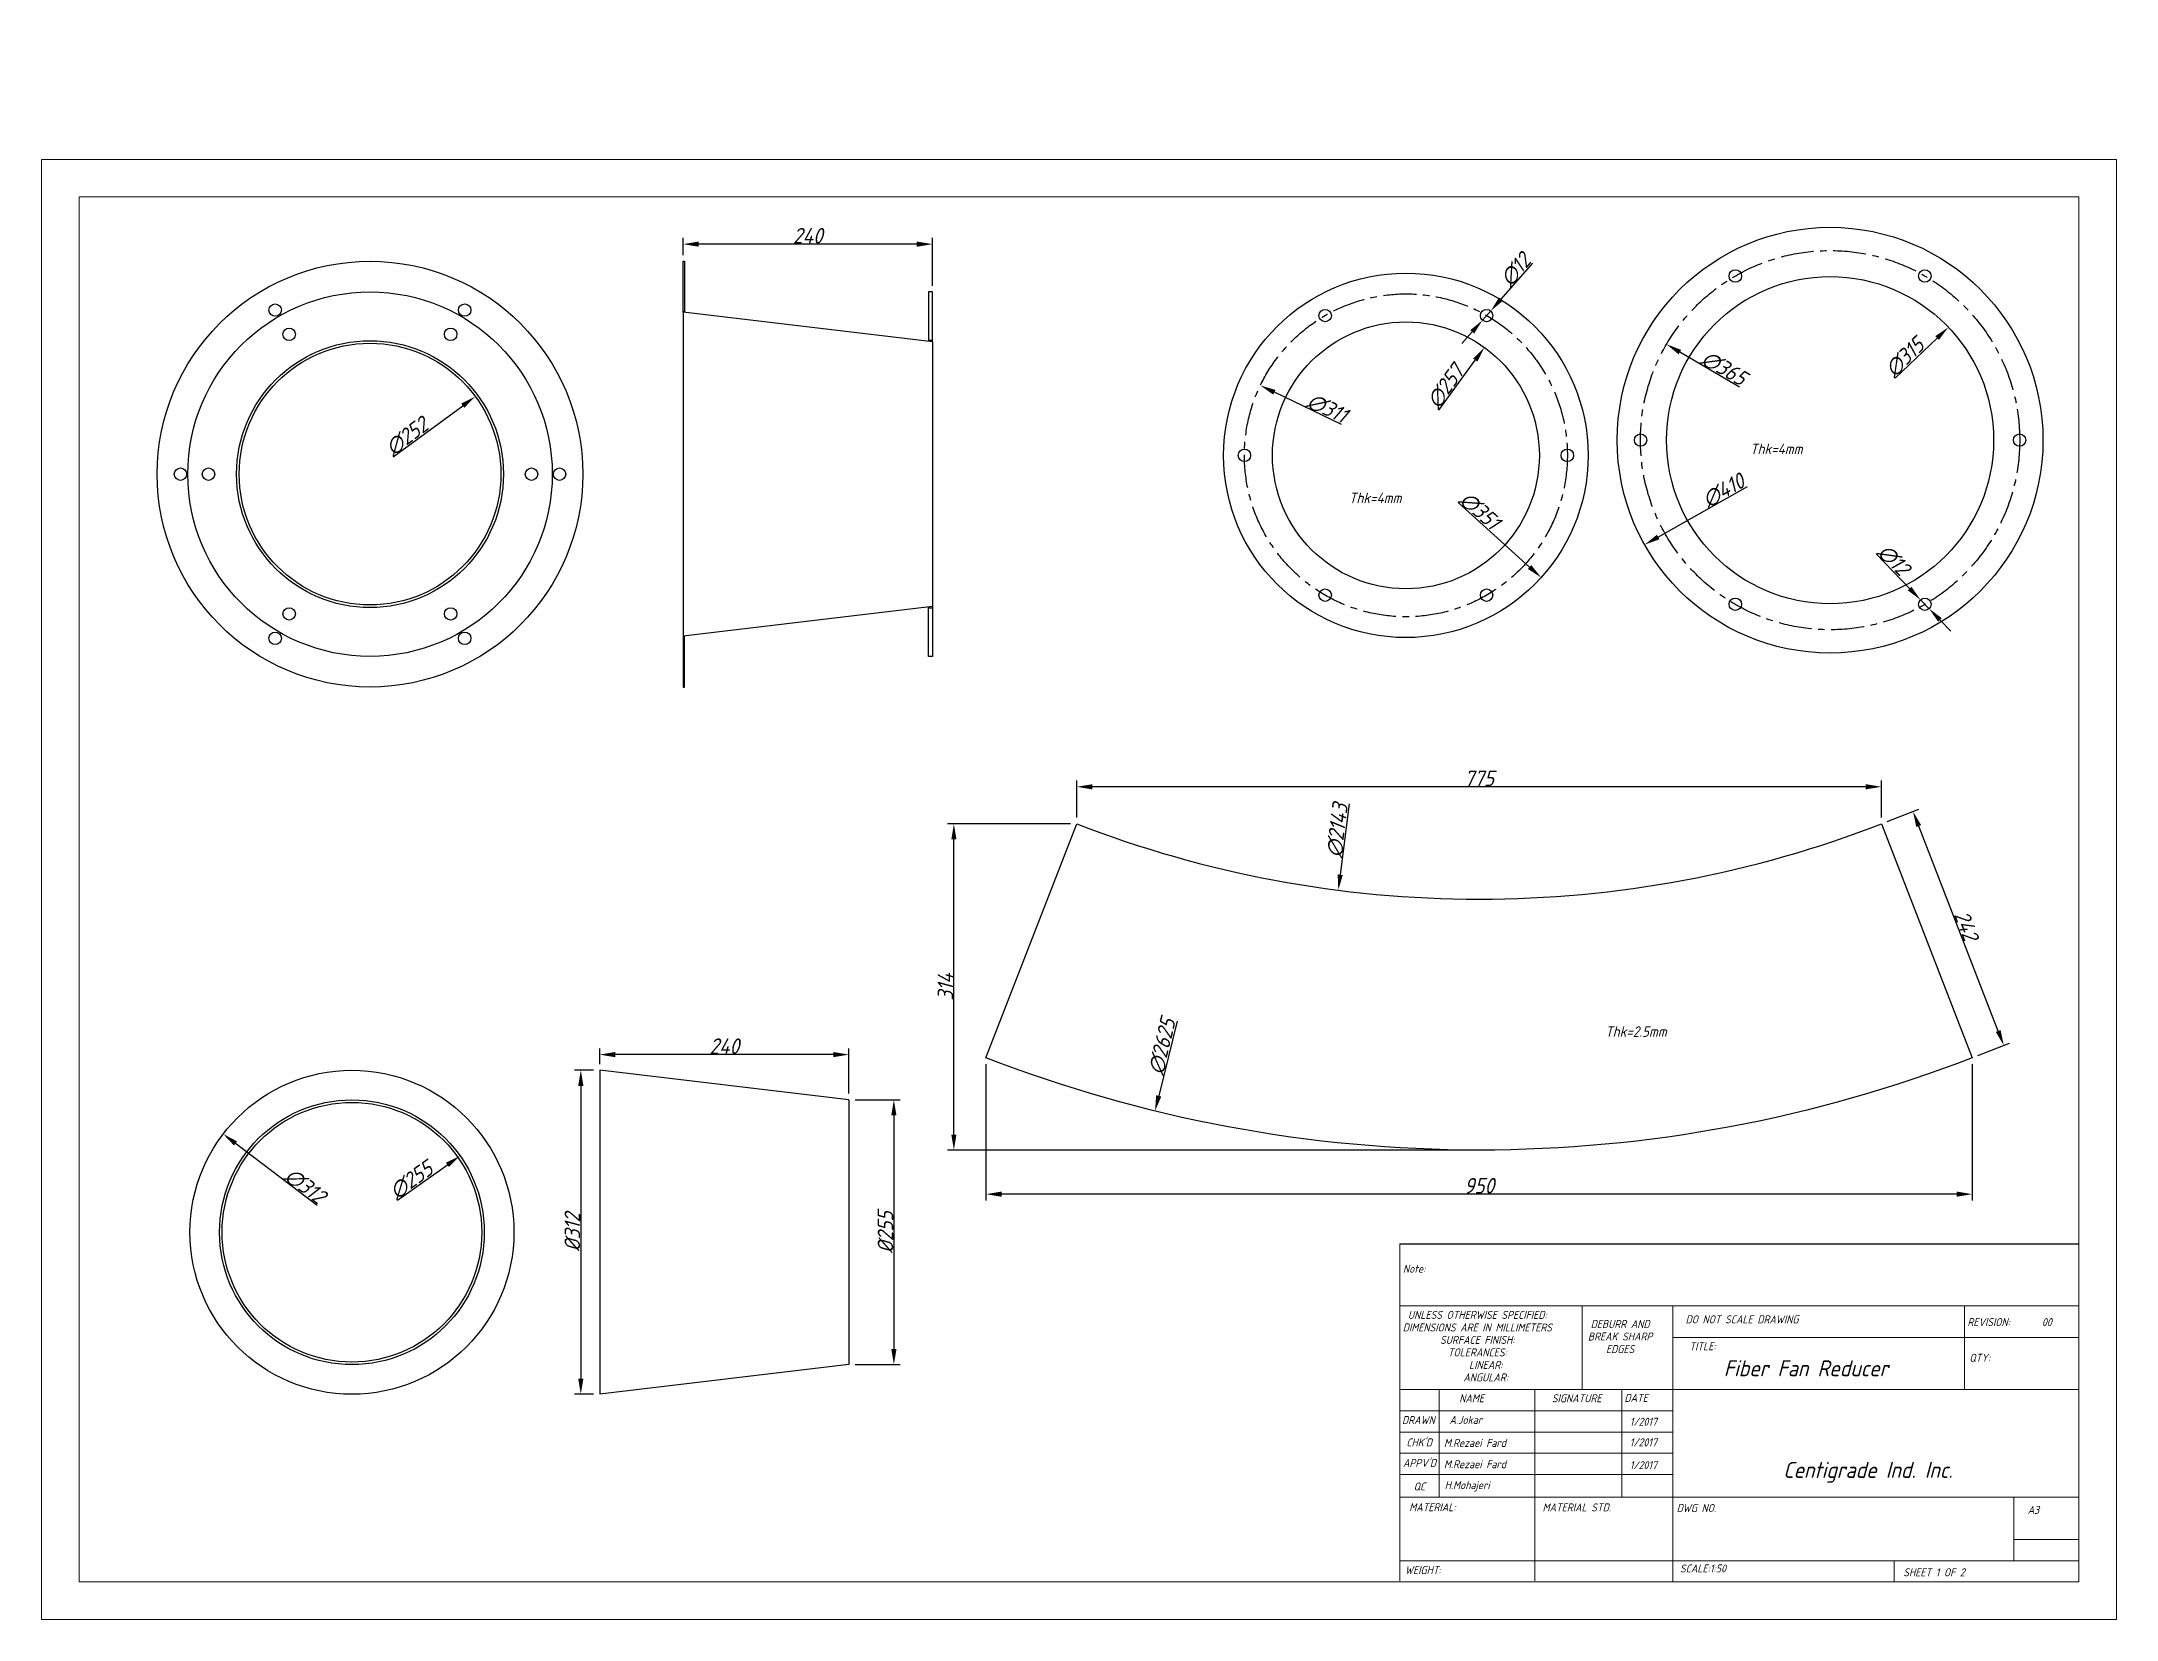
# Model space of a CAD drawing. Header units: millimetres. Extents: x 1810 to 5995, y 1206 to 4268.
# Drawn here: x 3997 to 5995, y 1229 to 2748 of the extents above; entities that cross this region are included whole.
import ezdxf

# ---------------------------------------------------------------- set-up
doc = ezdxf.new("R2010")
doc.units = ezdxf.units.MM
doc.linetypes.add('CENTER', pattern=[50.8, 31.75, -6.35, 6.35, -6.35])
doc.linetypes.add('SLD-Solid', pattern=[0])
doc.styles.add('GENISO', font='geniso.shx', dxfattribs={"oblique": 15})
doc.dimstyles.new('Scale', dxfattribs={"dimscale": 6, "dimtxt": 2.5, "dimasz": 2.5, "dimexe": 1, "dimexo": 1, "dimgap": 0.1, "dimtad": 1, "dimdec": 0, "dimzin": 0, "dimtxsty": 'GENISO', "dimcen": 2.5, "dimclrd": 1, "dimclre": 1, "dimclrt": 7, "dimadec": 0, "dimazin": 0, "dimtfac": 1, "dimtdec": 0, "dimtmove": 0, "dimatfit": 3, "dimfxl": 1, "dimtzin": 0, "dimlwd": -1, "dimlwe": -1, "dimarcsym": 0})

# ---------------------------------------------------------------- blocks, each defined once
blk = doc.blocks.new('*D41')
at = {"color": 1, "transparency": 16777216}
blk.add_line((5342.7, 2393.2), (5377.9, 2441.4), dxfattribs=at)
blk.add_solid([(5375.8, 2442.9), (5379.9, 2440), (5386.7, 2453.6)], dxfattribs=at)
at = {"layer": 'Defpoints', "color": 0, "transparency": 16777216}
for p in [(5386.7, 2453.6), (5235.4, 2245.8)]:
    blk.add_point(p, dxfattribs=at)
at = {"color": 7, "transparency": 16777216, "insert": (5349.3, 2416), "char_height": 15, "attachment_point": 5, "rotation": 53.9408, "style": 'GENISO'}
blk.add_mtext('∅257', dxfattribs=at)
blk = doc.blocks.new('*D42')
at = {"color": 1, "transparency": 16777216}
blk.add_line((5249.2, 2379.4), (5184.4, 2410.5), dxfattribs=at)
blk.add_solid([(5185.5, 2412.7), (5183.3, 2408.2), (5170.9, 2417)], dxfattribs=at)
at = {"layer": 'Defpoints', "color": 0, "transparency": 16777216}
for p in [(5170.9, 2417), (5451.2, 2282.4)]:
    blk.add_point(p, dxfattribs=at)
at = {"color": 7, "transparency": 16777216, "insert": (5235.2, 2395.1), "char_height": 15, "attachment_point": 5, "rotation": 334.3537, "style": 'GENISO'}
blk.add_mtext('∅311', dxfattribs=at)
blk = doc.blocks.new('*D43')
at = {"color": 1, "transparency": 16777216}
for p, q in [((5433, 2534.8), (5402.6, 2500.1)), ((5384.8, 2479.8), (5392.8, 2488.8)), ((5375, 2468.5), (5365.1, 2457.3))]:
    blk.add_line(p, q, dxfattribs=at)
for points in [[(5400.8, 2501.8), (5404.5, 2498.5), (5392.8, 2488.8)], [(5373.1, 2470.2), (5376.8, 2466.9), (5384.8, 2479.8)]]:
    blk.add_solid(points, dxfattribs=at)
at = {"layer": 'Defpoints', "color": 0, "transparency": 16777216}
for p in [(5384.8, 2479.8), (5392.8, 2488.8)]:
    blk.add_point(p, dxfattribs=at)
at = {"color": 7, "transparency": 16777216, "insert": (5416.7, 2528.4), "char_height": 15, "attachment_point": 5, "rotation": 48.7747, "style": 'GENISO'}
blk.add_mtext('∅12', dxfattribs=at)
blk = doc.blocks.new('*D44')
at = {"color": 1, "transparency": 16777216}
blk.add_line((5361.3, 2304.3), (5430.2, 2242.1), dxfattribs=at)
blk.add_solid([(5431.9, 2244), (5428.5, 2240.3), (5441.3, 2232.1)], dxfattribs=at)
at = {"layer": 'Defpoints', "color": 0, "transparency": 16777216}
for p in [(5180.8, 2467.3), (5441.3, 2232.1)]:
    blk.add_point(p, dxfattribs=at)
at = {"color": 7, "transparency": 16777216, "insert": (5382.2, 2296.4), "char_height": 15, "attachment_point": 5, "rotation": 317.9335, "style": 'GENISO'}
blk.add_mtext('∅351', dxfattribs=at)
blk = doc.blocks.new('*U45')
blk.add_circle((0, 0), 6)
blk = doc.blocks.new('*U46')
at = {"color": 0, "linetype": 'ByBlock', "lineweight": -2, "transparency": 16777216}
for p, rotation in [((4824.1, 2492.7), 120), ((5006.6, 2492.7), 59.99999999999999), ((4732.9, 2334.7), 180), ((4824.1, 2176.6), 239.9999999999999), ((5006.6, 2176.6), 299.9999999999999)]:
    blk.add_blockref('*U45', p, dxfattribs=dict(at, rotation=rotation))
blk.add_blockref('*U45', (5097.9, 2334.7), dxfattribs=at)
blk = doc.blocks.new('*D47')
at = {"color": 1, "transparency": 16777216}
blk.add_line((5782.2, 2424.1), (5822.7, 2462.7), dxfattribs=at)
blk.add_solid([(5821, 2464.5), (5824.4, 2460.9), (5833.5, 2473)], dxfattribs=at)
at = {"layer": 'Defpoints', "color": 0, "transparency": 16777216}
for p in [(5833.5, 2473), (5605.6, 2255.7)]:
    blk.add_point(p, dxfattribs=at)
at = {"color": 7, "transparency": 16777216, "insert": (5791.4, 2444.1), "char_height": 15, "attachment_point": 5, "rotation": 43.6359, "style": 'GENISO'}
blk.add_mtext('∅315', dxfattribs=at)
blk = doc.blocks.new('*D48')
at = {"color": 1, "transparency": 16777216}
blk.add_line((5632.3, 2415.5), (5575, 2449.1), dxfattribs=at)
blk.add_solid([(5576.2, 2451.3), (5573.7, 2447), (5562, 2456.7)], dxfattribs=at)
at = {"layer": 'Defpoints', "color": 0, "transparency": 16777216}
for p in [(5562, 2456.7), (5877.1, 2272)]:
    blk.add_point(p, dxfattribs=at)
at = {"color": 7, "transparency": 16777216, "insert": (5617.4, 2433.6), "char_height": 15, "attachment_point": 5, "rotation": 329.6117, "style": 'GENISO'}
blk.add_mtext('∅365', dxfattribs=at)
blk = doc.blocks.new('*D49')
at = {"color": 1, "transparency": 16777216}
blk.add_line((5639.6, 2319.3), (5554.1, 2271), dxfattribs=at)
blk.add_solid([(5552.8, 2273.2), (5555.3, 2268.9), (5541, 2263.7)], dxfattribs=at)
at = {"layer": 'Defpoints', "color": 0, "transparency": 16777216}
for p in [(5898.1, 2465), (5541, 2263.7)]:
    blk.add_point(p, dxfattribs=at)
at = {"color": 7, "transparency": 16777216, "insert": (5616.9, 2315.8), "char_height": 15, "attachment_point": 5, "rotation": 29.4164, "style": 'GENISO'}
blk.add_mtext('∅410', dxfattribs=at)
blk = doc.blocks.new('*D50')
at = {"color": 1, "transparency": 16777216}
for p, q in [((5764.2, 2254.5), (5796.2, 2221.4)), ((5815, 2202), (5806.6, 2210.6)), ((5825.4, 2191.2), (5835.8, 2180.4))]:
    blk.add_line(p, q, dxfattribs=at)
for points in [[(5798, 2223.1), (5794.4, 2219.7), (5806.6, 2210.6)], [(5827.2, 2192.9), (5823.6, 2189.5), (5815, 2202)]]:
    blk.add_solid(points, dxfattribs=at)
at = {"layer": 'Defpoints', "color": 0, "transparency": 16777216}
for p in [(5806.6, 2210.6), (5815, 2202)]:
    blk.add_point(p, dxfattribs=at)
at = {"color": 7, "transparency": 16777216, "insert": (5780.8, 2249), "char_height": 15, "attachment_point": 5, "rotation": 314.0293, "style": 'GENISO'}
blk.add_mtext('∅12', dxfattribs=at)
blk = doc.blocks.new('*U51')
blk.add_circle((0, 0), 6)
blk = doc.blocks.new('*U53')
at = {"color": 0, "linetype": 'ByBlock', "lineweight": -2, "transparency": 16777216}
for p, rotation in [((4824.1, 2492.7), 120), ((5006.6, 2492.7), 59.99999999999999), ((4732.9, 2334.7), 180), ((4824.1, 2176.6), 239.9999999999999), ((5006.6, 2176.6), 299.9999999999999)]:
    blk.add_blockref('*U51', p, dxfattribs=dict(at, rotation=rotation))
blk.add_blockref('*U51', (5097.9, 2334.7), dxfattribs=at)
blk = doc.blocks.new('*D62')
at = {"color": 1, "transparency": 16777216}
blk.add_line((4339.9, 1632.4), (4388, 1666.4), dxfattribs=at)
blk.add_solid([(4386.6, 1668.5), (4389.5, 1664.4), (4400.3, 1675.1)], dxfattribs=at)
at = {"layer": 'Defpoints', "color": 0, "transparency": 16777216}
for p in [(4400.3, 1675.1), (4192, 1528)]:
    blk.add_point(p, dxfattribs=at)
at = {"color": 7, "transparency": 16777216, "insert": (4353.2, 1651.7), "char_height": 15, "attachment_point": 5, "rotation": 35.2181, "style": 'GENISO'}
blk.add_mtext('∅255', dxfattribs=at)
blk = doc.blocks.new('*D63')
at = {"color": 1, "transparency": 16777216}
blk.add_line((4262.5, 1627.2), (4184, 1687), dxfattribs=at)
blk.add_solid([(4185.5, 1689), (4182.5, 1685.1), (4172.1, 1696.1)], dxfattribs=at)
at = {"layer": 'Defpoints', "color": 0, "transparency": 16777216}
for p in [(4172.1, 1696.1), (4420.2, 1506.9)]:
    blk.add_point(p, dxfattribs=at)
at = {"color": 7, "transparency": 16777216, "insert": (4250.9, 1646.2), "char_height": 15, "attachment_point": 5, "rotation": 322.6698, "style": 'GENISO'}
blk.add_mtext('∅312', dxfattribs=at)
blk = doc.blocks.new('*D65')
at = {"color": 1, "transparency": 16777216}
for p, q in [((4780.7, 1729), (4824, 1729)), ((4818, 1714), (4818, 1489)), ((4780.7, 1474), (4824, 1474))]:
    blk.add_line(p, q, dxfattribs=at)
for points in [[(4815.5, 1714), (4820.5, 1714), (4818, 1729)], [(4815.5, 1489), (4820.5, 1489), (4818, 1474)]]:
    blk.add_solid(points, dxfattribs=at)
at = {"layer": 'Defpoints', "color": 0, "transparency": 16777216}
for p in [(4774.7, 1729), (4774.7, 1474), (4818, 1474)]:
    blk.add_point(p, dxfattribs=at)
at = {"color": 7, "transparency": 16777216, "insert": (4809.9, 1601.5), "char_height": 15, "attachment_point": 5, "rotation": 90, "style": 'GENISO'}
blk.add_mtext('%%C255', dxfattribs=at)
blk = doc.blocks.new('*D66')
at = {"color": 1, "transparency": 16777216}
for p, q in [((4528.7, 1757.5), (4510.5, 1757.5)), ((4516.5, 1742.5), (4516.5, 1460.5)), ((4528.7, 1445.5), (4510.5, 1445.5))]:
    blk.add_line(p, q, dxfattribs=at)
for points in [[(4514, 1742.5), (4519, 1742.5), (4516.5, 1757.5)], [(4514, 1460.5), (4519, 1460.5), (4516.5, 1445.5)]]:
    blk.add_solid(points, dxfattribs=at)
at = {"layer": 'Defpoints', "color": 0, "transparency": 16777216}
for p in [(4534.7, 1757.5), (4516.5, 1445.5), (4534.7, 1445.5)]:
    blk.add_point(p, dxfattribs=at)
at = {"color": 7, "transparency": 16777216, "insert": (4508.4, 1601.5), "char_height": 15, "attachment_point": 5, "rotation": 90, "style": 'GENISO'}
blk.add_mtext('%%C312', dxfattribs=at)
blk = doc.blocks.new('*D67')
at = {"color": 1, "transparency": 16777216}
for p, q in [((4534.7, 1763.5), (4534.7, 1778.6)), ((4774.7, 1735), (4774.7, 1778.6)), ((4759.7, 1772.6), (4549.7, 1772.6))]:
    blk.add_line(p, q, dxfattribs=at)
for points in [[(4549.7, 1775.1), (4549.7, 1770.1), (4534.7, 1772.6)], [(4759.7, 1775.1), (4759.7, 1770.1), (4774.7, 1772.6)]]:
    blk.add_solid(points, dxfattribs=at)
at = {"layer": 'Defpoints', "color": 0, "transparency": 16777216}
for p in [(4534.7, 1772.6), (4534.7, 1757.5), (4774.7, 1729)]:
    blk.add_point(p, dxfattribs=at)
at = {"color": 7, "transparency": 16777216, "insert": (4654.7, 1780.7), "char_height": 15, "attachment_point": 5, "style": 'GENISO'}
blk.add_mtext('240', dxfattribs=at)
blk = doc.blocks.new('sadasdasda')
for p, q in [((4684, 2501.7), (4684, 2189.7)), ((4924, 2473.2), (4684, 2501.7)), ((4924, 2473.2), (4924, 2218.2)), ((4924, 2218.2), (4684, 2189.7))]:
    blk.add_line(p, q)
blk = doc.blocks.new('*D69')
at = {"color": 1, "transparency": 16777216}
for p, q in [((4615.1, 2542.6), (4615.1, 2559.1)), ((4855.1, 2513.1), (4855.1, 2559.1)), ((4840.1, 2553.1), (4630.1, 2553.1))]:
    blk.add_line(p, q, dxfattribs=at)
for points in [[(4630.1, 2555.6), (4630.1, 2550.6), (4615.1, 2553.1)], [(4840.1, 2555.6), (4840.1, 2550.6), (4855.1, 2553.1)]]:
    blk.add_solid(points, dxfattribs=at)
at = {"layer": 'Defpoints', "color": 0, "transparency": 16777216}
for p in [(4615.1, 2553.1), (4615.1, 2536.6), (4855.1, 2507.1)]:
    blk.add_point(p, dxfattribs=at)
at = {"color": 7, "transparency": 16777216, "insert": (4735.1, 2561.2), "char_height": 15, "attachment_point": 5, "style": 'GENISO'}
blk.add_mtext('240', dxfattribs=at)
blk = doc.blocks.new('*D70')
at = {"color": 1, "transparency": 16777216}
blk.add_line((4335.9, 2348.2), (4402.8, 2397.5), dxfattribs=at)
blk.add_solid([(4401.3, 2399.6), (4404.3, 2395.5), (4414.9, 2406.4)], dxfattribs=at)
at = {"layer": 'Defpoints', "color": 0, "transparency": 16777216}
for p in [(4414.9, 2406.4), (4212.1, 2256.8)]:
    blk.add_point(p, dxfattribs=at)
at = {"color": 7, "transparency": 16777216, "insert": (4349, 2367.9), "char_height": 15, "attachment_point": 5, "rotation": 36.4326, "style": 'GENISO'}
blk.add_mtext('∅252', dxfattribs=at)
blk = doc.blocks.new('*D73')
at = {"color": 1, "transparency": 16777216}
for p, q in [((5774.6, 1997), (5805.1, 2008.8)), ((5881.5, 1795.3), (5805, 1992.7)), ((5862, 1771.7), (5892.5, 1783.5))]:
    blk.add_line(p, q, dxfattribs=at)
for points in [[(5807.3, 1993.6), (5802.6, 1991.8), (5799.5, 2006.7)], [(5883.8, 1796.2), (5879.2, 1794.4), (5886.9, 1781.4)]]:
    blk.add_solid(points, dxfattribs=at)
at = {"layer": 'Defpoints', "color": 0, "transparency": 16777216}
for p in [(5799.5, 2006.7), (5769, 1994.8), (5856.4, 1769.5)]:
    blk.add_point(p, dxfattribs=at)
at = {"color": 7, "transparency": 16777216, "insert": (5850.8, 1896.9), "char_height": 15, "attachment_point": 5, "rotation": 291.2044, "style": 'GENISO'}
blk.add_mtext('242', dxfattribs=at)
blk = doc.blocks.new('*D74')
at = {"color": 1, "transparency": 16777216}
for p, q in [((4988.1, 1994.8), (4869.8, 1994.8)), ((4875.8, 1695.6), (4875.8, 1979.8)), ((5375.6, 1680.6), (4869.8, 1680.6))]:
    blk.add_line(p, q, dxfattribs=at)
for points in [[(4873.3, 1979.8), (4878.3, 1979.8), (4875.8, 1994.8)], [(4873.3, 1695.6), (4878.3, 1695.6), (4875.8, 1680.6)]]:
    blk.add_solid(points, dxfattribs=at)
at = {"layer": 'Defpoints', "color": 0, "transparency": 16777216}
for p in [(4875.8, 1994.8), (4994.1, 1994.8), (5381.6, 1680.6)]:
    blk.add_point(p, dxfattribs=at)
at = {"color": 7, "transparency": 16777216, "insert": (4867.7, 1837.7), "char_height": 15, "attachment_point": 5, "rotation": 90, "style": 'GENISO'}
blk.add_mtext('314', dxfattribs=at)
blk = doc.blocks.new('*D75')
at = {"color": 1, "transparency": 16777216}
for p, q in [((4994.1, 2000.8), (4994.1, 2036.5)), ((5754, 2030.5), (5009.1, 2030.5)), ((5769, 2000.8), (5769, 2036.5))]:
    blk.add_line(p, q, dxfattribs=at)
for points in [[(5009.1, 2033), (5009.1, 2028), (4994.1, 2030.5)], [(5754, 2033), (5754, 2028), (5769, 2030.5)]]:
    blk.add_solid(points, dxfattribs=at)
at = {"layer": 'Defpoints', "color": 0, "transparency": 16777216}
for p in [(4994.1, 2030.5), (4994.1, 1994.8), (5769, 1994.8)]:
    blk.add_point(p, dxfattribs=at)
at = {"color": 7, "transparency": 16777216, "insert": (5381.6, 2038.6), "char_height": 15, "attachment_point": 5, "style": 'GENISO'}
blk.add_mtext('775', dxfattribs=at)
blk = doc.blocks.new('*D76')
at = {"color": 1, "transparency": 16777216}
for p, q in [((4906.7, 1763.5), (4906.7, 1632.2)), ((5856.4, 1763.5), (5856.4, 1632.2)), ((5841.4, 1638.2), (4921.7, 1638.2))]:
    blk.add_line(p, q, dxfattribs=at)
for points in [[(4921.7, 1640.7), (4921.7, 1635.7), (4906.7, 1638.2)], [(5841.4, 1640.7), (5841.4, 1635.7), (5856.4, 1638.2)]]:
    blk.add_solid(points, dxfattribs=at)
at = {"layer": 'Defpoints', "color": 0, "transparency": 16777216}
for p in [(4906.7, 1769.5), (5856.4, 1769.5), (4906.7, 1638.2)]:
    blk.add_point(p, dxfattribs=at)
at = {"color": 7, "transparency": 16777216, "insert": (5381.6, 1646.3), "char_height": 15, "attachment_point": 5, "style": 'GENISO'}
blk.add_mtext('950', dxfattribs=at)
blk = doc.blocks.new('*D77')
at = {"color": 1, "transparency": 16777216}
blk.add_line((5090.7, 1804.9), (5073.1, 1732.8), dxfattribs=at)
blk.add_solid([(5070.6, 1733.4), (5075.5, 1732.2), (5069.5, 1718.2)], dxfattribs=at)
at = {"layer": 'Defpoints', "color": 0, "transparency": 16777216}
for p in [(5693.5, 4267.9), (5069.5, 1718.2)]:
    blk.add_point(p, dxfattribs=at)
at = {"color": 7, "transparency": 16777216, "insert": (5076.3, 1780.4), "char_height": 15, "attachment_point": 5, "rotation": 76.2484, "style": 'GENISO'}
blk.add_mtext('∅2625', dxfattribs=at)
blk = doc.blocks.new('*D78')
at = {"color": 1, "transparency": 16777216}
blk.add_line((5256.6, 2014), (5247.9, 1945.8), dxfattribs=at)
blk.add_solid([(5245.4, 1946.1), (5250.3, 1945.5), (5246, 1930.9)], dxfattribs=at)
at = {"layer": 'Defpoints', "color": 0, "transparency": 16777216}
for p in [(5517.3, 4056.8), (5246, 1930.9)]:
    blk.add_point(p, dxfattribs=at)
at = {"color": 7, "transparency": 16777216, "insert": (5245.1, 1988.4), "char_height": 15, "attachment_point": 5, "rotation": 82.7264, "style": 'GENISO'}
blk.add_mtext('∅2143', dxfattribs=at)

msp = doc.modelspace()

# ---------------------------------------------------------------- linework, layer by layer
for p, q in [((4615.1, 2487.6), (4615.1, 2536.6)), ((4615.1, 2536.6), (4616.4, 2536.6)), ((4616.4, 2536.6), (4616.4, 2487.8)), ((4855.1, 2507.1), (4851.4, 2507.1)), ((4851.4, 2507.1), (4851.4, 2460.5)), ((4855.1, 2459.1), (4855.1, 2507.1)), ((4616.4, 2487.8), (4615.1, 2487.8)), ((4616.4, 2487.8), (4616.4, 2487.5)), ((4851.4, 2460.5), (4855.1, 2460.5)), ((4851.4, 2460.5), (4851.4, 2459.6)), ((4851.4, 2202.7), (4851.4, 2203.7)), ((4851.4, 2156.1), (4851.4, 2202.7)), ((4851.4, 2202.7), (4855.1, 2202.7)), ((4855.1, 2204.1), (4855.1, 2156.1)), ((4615.1, 2175.6), (4615.1, 2126.6)), ((4616.4, 2175.4), (4615.1, 2175.4)), ((4616.4, 2175.4), (4616.4, 2175.8)), ((4616.4, 2126.6), (4616.4, 2175.4)), ((4855.1, 2156.1), (4851.4, 2156.1)), ((4615.1, 2126.6), (4616.4, 2126.6)), ((4534.7, 1757.5), (4534.7, 1445.5)), ((4774.7, 1729), (4534.7, 1757.5)), ((4774.7, 1729), (4774.7, 1474)), ((5305.4, 1590.2), (5959.3, 1590.2)), ((4774.7, 1474), (4534.7, 1445.5))]:
    msp.add_line(p, q)
at = {"color": 7, "linetype": 'SLD-Solid', "lineweight": 0}
for p, q in [((5305.4, 1590.2), (5305.4, 1530.7)), ((5305.4, 1530.7), (5959.3, 1530.7)), ((5305.4, 1530.7), (5305.4, 1265.9)), ((5480.7, 1530.7), (5480.7, 1450.1)), ((5568.3, 1530.7), (5568.3, 1264.7)), ((5849, 1450.1), (5849, 1530.7)), ((5959.3, 1500), (5568.3, 1500)), ((5959.3, 1450.1), (5305.4, 1450.1)), ((5343, 1450.1), (5343, 1346.5)), ((5435.4, 1450.1), (5435.4, 1265.9)), ((5519.2, 1450.1), (5519.2, 1346.5)), ((5568.3, 1265.9), (5568.3, 1450.1)), ((5568.3, 1429.6), (5305.4, 1429.6)), ((5568.3, 1409.1), (5305.4, 1409.1)), ((5568.3, 1388.7), (5305.4, 1388.7)), ((5568.3, 1368.2), (5305.4, 1368.2)), ((5355.5, 1346.5), (5305.4, 1346.5)), ((5355.5, 1346.5), (5959.3, 1346.5)), ((5896.7, 1285.1), (5896.7, 1346.5)), ((5959.3, 1305.6), (5896.7, 1305.6)), ((5305.4, 1285.1), (5959.3, 1285.1)), ((5781.2, 1264.7), (5781.2, 1285.1))]:
    msp.add_line(p, q, dxfattribs=at)
for points in [[(5995.4, 1228.6), (3997.1, 1228.6), (3997.1, 2634.6), (5995.4, 2634.6)], [(5959.3, 1264.7), (4033.3, 1264.7), (4033.3, 2598.5), (5959.3, 2598.5)]]:
    msp.add_lwpolyline(points, close=True, dxfattribs=at)
msp.add_lwpolyline([(4994.1, 1994.8, 0.092756), (5381.6, 1922.3, 0.092756), (5769, 1994.8), (5856.4, 1769.5, -0.092816), (5381.6, 1680.6, -0.092816), (4906.7, 1769.5)], format="xyb", close=True)
for centre, radius in [((5719.6, 2364.3), 205), ((4313.5, 2331.6), 205), ((5311.1, 2349.7), 175.5), ((5719.6, 2364.3), 157.5), ((4313.5, 2331.6), 175.5), ((5311.1, 2349.7), 128.5), ((5233.3, 2484.3), 6), ((5388.8, 2484.3), 6), ((4313.5, 2331.6), 128.5), ((4235.7, 2466.3), 6), ((4391.2, 2466.3), 6), ((4313.5, 2331.6), 126), ((5155.6, 2349.7), 6), ((5466.6, 2349.7), 6), ((4158, 2331.6), 6), ((4469, 2331.6), 6), ((5233.3, 2215), 6), ((5388.8, 2215), 6), ((4235.7, 2197), 6), ((4391.2, 2197), 6), ((4296.1, 1601.5), 156), ((4296.1, 1601.5), 127.5), ((4296.1, 1601.5), 125)]:
    msp.add_circle(centre, radius)
at = {"linetype": 'CENTER'}
for centre, radius in [((5719.6, 2364.3), 182.6), ((5311.1, 2349.7), 155.5)]:
    msp.add_circle(centre, radius, dxfattribs=at)

# ---------------------------------------------------------------- block references
for name, p in [('*U46', (804.2, 29.7)), ('*U53', (-601.9, -3.1)), ('sadasdasda', (-68.9, -14.1))]:
    msp.add_blockref(name, p)

# ---------------------------------------------------------------- texts
at = {"style": 'GENISO', "oblique": 15}
for s, p in [('Thk=4mm', (5642.5, 2350.8)), ('Thk=4mm', (5256.2, 2303.6)), ('Thk=2.5mm', (5503, 1789.7))]:
    msp.add_text(s, height=10.13, dxfattribs=at).set_placement(p)
at = {"color": 7, "attachment_point": 5, "style": 'GENISO'}
for s, insert, char_height in [('Note:', (5319.1, 1566.4), 7.7), ('UNLESS OTHERWISE SPECIFIED:', (5379.9, 1521.9), 7.704), ('DO NOT SCALE DRAWING', (5634.8, 1517.6), 7.704), ('REVISION:       00', (5892.5, 1515), 7.704), ('DIMENSIONS ARE IN MILLIMETERS', (5379.9, 1509.8), 7.704), ('SURFACE FINISH:', (5379.9, 1497.8), 7.704), ('BREAK SHARP', (5517.4, 1501.1), 7.704), ('DEBURR AND', (5517.4, 1513.1), 7.7), ('TOLERANCES:', (5379.9, 1485.8), 7.704), ('EDGES', (5517.4, 1489), 7.7), ('TITLE:', (5596.8, 1491.7), 7.7), ('QTY:', (5863.7, 1480.6), 7.7), ('ANGULAR:', (5388, 1461.7), 7.7), ('LINEAR:', (5388, 1473.7), 7.7), ('Fiber Fan Reducer', (5696.4, 1470.5), 15.408), ('NAME', (5374.4, 1441.6), 7.7), ('SIGNATURE', (5475.6, 1441.6), 7.7), ('DATE', (5532.8, 1442), 7.7), ('DRAWN', (5323.1, 1420.6), 7.7), ('A.Jokar', (5368.8, 1420.8), 7.7), ('1/2017', (5539.8, 1419), 7.7), ("CHK'D", (5323.9, 1399.1), 7.7), ('M.Rezaei Fard', (5377.6, 1398.6), 7.704), ('1/2017', (5539.8, 1399.2), 7.7), ("APPV'D", (5324.2, 1379.3), 7.7), ('M.Rezaei Fard', (5377.6, 1378.1), 7.704), ('1/2017', (5539.8, 1377.2), 7.7), ('Centigrade Ind. Inc.', (5756, 1370.3), 15.408), ('QC', (5324.1, 1356.7), 7.7), ('H.Mohajeri', (5370.1, 1356.8), 7.7), ('MATERIAL:', (5336.7, 1336.7), 7.7), ('MATERIAL STD.', (5475.6, 1336.5), 7.704), ('DWG NO.', (5590.8, 1335.9), 7.7), ('A3', (5915.4, 1334.1), 7.7), ('WEIGHT:', (5327.5, 1276.2), 7.7), ('SCALE:1:50', (5597.2, 1277.7), 7.7), ('SHEET 1 OF 2', (5819.7, 1274), 7.704)]:
    msp.add_mtext(s, dxfattribs=dict(at, insert=insert, char_height=char_height))

# ---------------------------------------------------------------- dimensions: what is measured, and where the dimension line sits
for p1, p2, picture, middle in [((5693.5, 4267.9), (5069.5, 1718.2), '*D77', (5084.2, 1778.4)), ((5517.3, 4056.8), (5246, 1930.9), '*D78', (5253.2, 1987.3)), ((5180.8, 2467.3), (5441.3, 2232.1), '*D44', (5376.8, 2290.4)), ((5898.1, 2465), (5541, 2263.7), '*D49', (5620.9, 2308.7)), ((5605.6, 2255.7), (5833.5, 2473), '*D47', (5797, 2438.2)), ((5235.4, 2245.8), (5386.7, 2453.6), '*D41', (5355.9, 2411.2)), ((5877.1, 2272), (5562, 2456.7), '*D48', (5613.3, 2426.6)), ((4212.1, 2256.8), (4414.9, 2406.4), '*D70', (4353.9, 2361.4)), ((5451.2, 2282.4), (5170.9, 2417), '*D42', (5231.7, 2387.8)), ((4420.2, 1506.9), (4172.1, 1696.1), '*D63', (4246, 1639.8)), ((4192, 1528), (4400.3, 1675.1), '*D62', (4357.8, 1645.1))]:
    dim = msp.add_diameter_dim_2p(p1=p1, p2=p2, dimstyle='Scale')
    dim.commit()
    dim.dimension.update_dxf_attribs({"geometry": picture, "text_midpoint": middle, "dimtype": 163})
for base, p1, p2, picture, middle in [((4615.1, 2553.1), (4855.1, 2507.1), (4615.1, 2536.6), '*D69', (4735.1, 2561.2)), ((4994.1, 2030.5), (5769, 1994.8), (4994.1, 1994.8), '*D75', (5381.6, 2038.6)), ((4534.7, 1772.6), (4774.7, 1729), (4534.7, 1757.5), '*D67', (4654.7, 1780.7)), ((4906.7, 1638.2), (5856.4, 1769.5), (4906.7, 1769.5), '*D76', (5381.6, 1646.3))]:
    dim = msp.add_linear_dim(base=base, p1=p1, p2=p2, dimstyle='Scale')
    dim.commit()
    dim.dimension.update_dxf_attribs({"geometry": picture, "text_midpoint": middle})
for p1, p2, picture, middle in [((5384.8, 2479.8), (5392.8, 2488.8), '*D43', (5416.7, 2528.4)), ((5815, 2202), (5806.6, 2210.6), '*D50', (5780.8, 2249))]:
    dim = msp.add_diameter_dim_2p(p1=p1, p2=p2, dimstyle='Scale')
    dim.commit()
    dim.dimension.update_dxf_attribs({"geometry": picture, "text_midpoint": middle})
dim = msp.add_aligned_dim(p1=(5856.4, 1769.5), p2=(5769, 1994.8), distance=-32.7, dimstyle='Scale')
dim.commit()
dim.dimension.update_dxf_attribs({"geometry": '*D73', "text_midpoint": (5850.8, 1896.9)})
dim = msp.add_linear_dim(base=(4875.8, 1994.8), p1=(5381.6, 1680.6), p2=(4994.1, 1994.8), angle=90, dimstyle='Scale')
dim.commit()
dim.dimension.update_dxf_attribs({"geometry": '*D74', "text_midpoint": (4867.7, 1837.7)})
dim = msp.add_linear_dim(base=(4516.5, 1445.5), p1=(4534.7, 1757.5), p2=(4534.7, 1445.5), angle=90, text='%%C<>', dimstyle='Scale')
dim.commit()
dim.dimension.update_dxf_attribs({"geometry": '*D66', "text_midpoint": (4508.4, 1601.5)})
dim = msp.add_linear_dim(base=(4818, 1474), p1=(4774.7, 1729), p2=(4774.7, 1474), angle=90, text='%%C<>', dimstyle='Scale')
dim.commit()
dim.dimension.update_dxf_attribs({"geometry": '*D65', "text_midpoint": (4818, 1601.5), "dimtype": 160})

doc.saveas('drawing.dxf')
